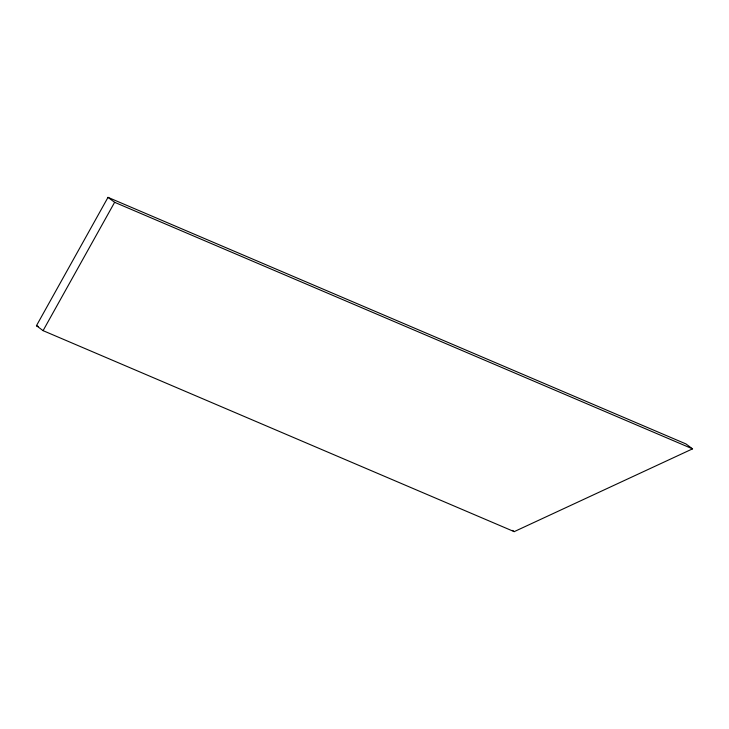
<?xml version="1.0" encoding="UTF-8"?>
<svg xmlns="http://www.w3.org/2000/svg" width="729" height="729" viewBox="0 0 729 729"><rect width="100%" height="100%" fill="white"/><g stroke="black" fill="none" stroke-linecap="round" stroke-linejoin="round"><path stroke-width="1.09" d="M36.45 325.699L108.01 197.359L685.925 443.915L692.55 448.854L514.2 531.641L43.075 330.647L36.45 325.699L38.546 326.592M43.075 330.647L114.626 202.307L108.01 197.359M114.626 202.307L692.55 448.854M512.542 530.402L514.2 531.641"/></g></svg>
